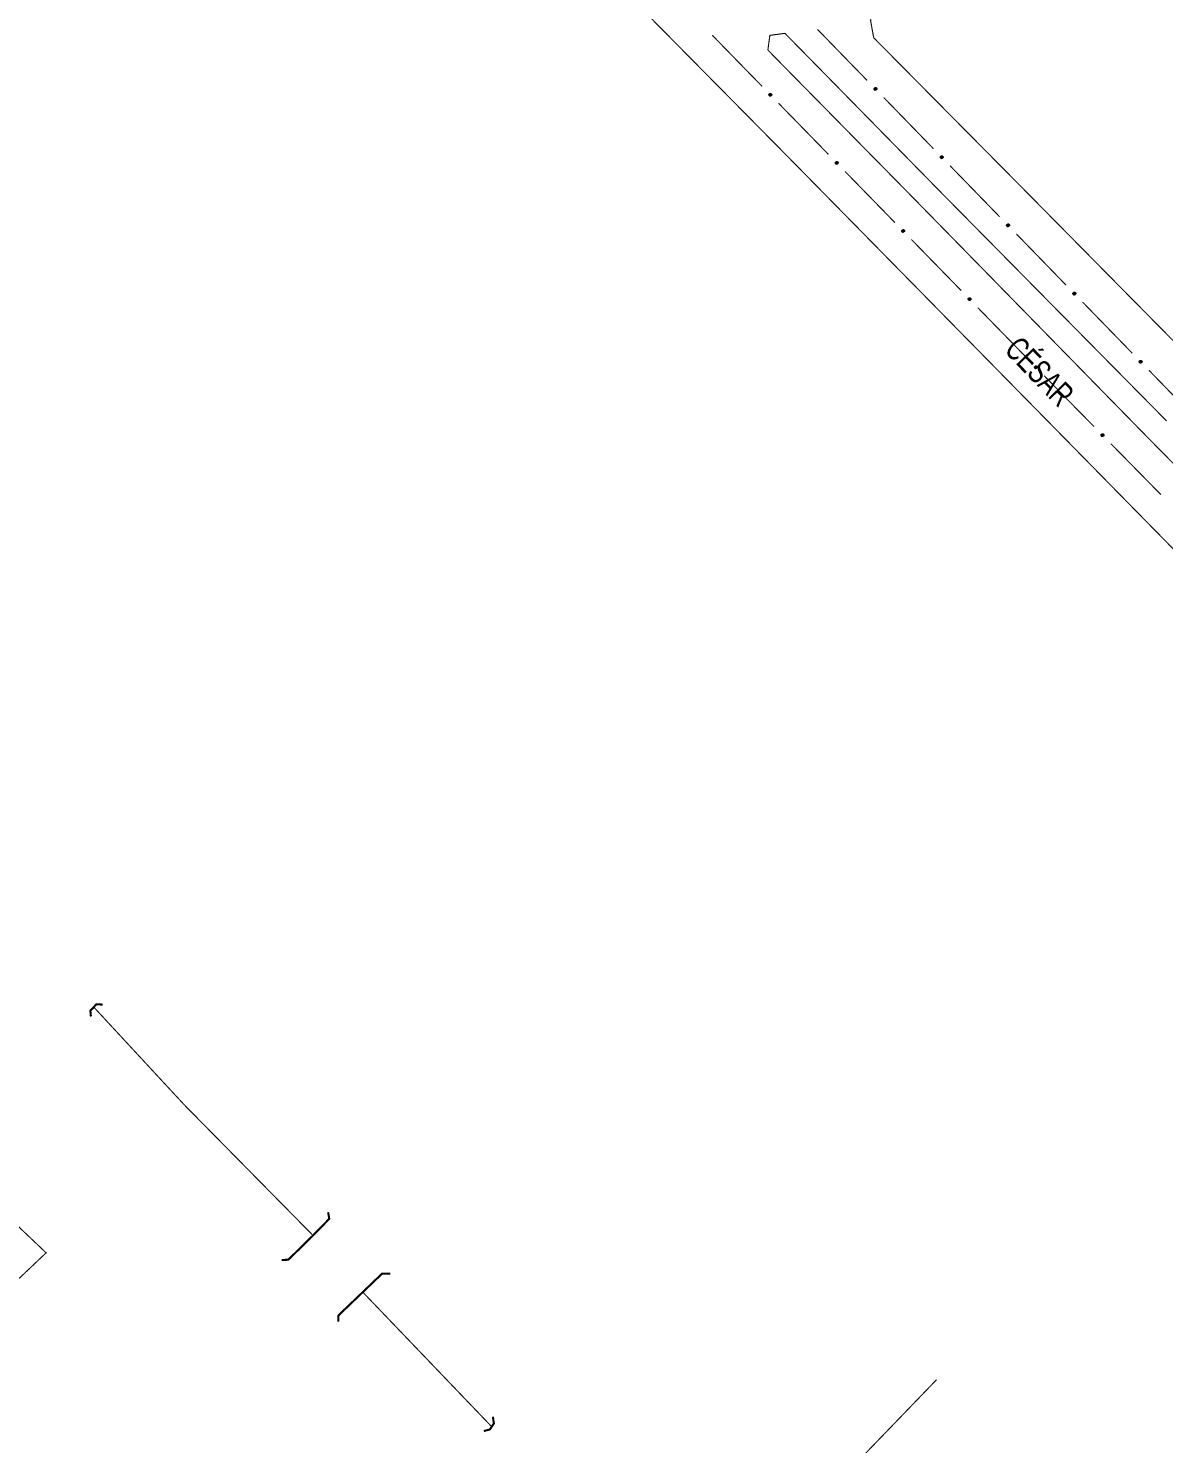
# Model space of a CAD drawing. Extents: x 203640 to 206998, y 4842129 to 4844379.
# Drawn here: x 204256.2 to 204447.2, y 4843646.8 to 4843884.8 of the extents above; entities that cross this region are included whole.
import ezdxf

# ---------------------------------------------------------------- set-up
doc = ezdxf.new("R2010")
doc.units = 0
doc.header["$LTSCALE"] = 1.5
doc.header["$MEASUREMENT"] = 0
doc.linetypes.add('TRACO_05', pattern=[11, 7, -1, 0.5, -1, 0.5, -1])
doc.linetypes.add('TRACO_11', pattern=[8, 3, -1, 3, -1])
for name, color, linetype in [('HD-VALAS-DRENOS', 170, 'CONTINUOUS'), ('SV-EIXO-RUA-PAV', 20, 'CONTINUOUS'), ('SV-PONTE-BUEIRO', 249, 'CONTINUOUS'), ('SV-RUA-PAVIM-S-GUIA-C-GUIA', 7, 'CONTINUOUS'), ('SV-TXT-RUA-PAV-S-GUIA-C-GUIA', 7, 'CONTINUOUS')]:
    doc.layers.add(name, color=color, linetype=linetype)
doc.styles.add('ARIAL', font='ARIAL.TTF')

msp = doc.modelspace()

# ---------------------------------------------------------------- linework, layer by layer
at = {"layer": 'HD-VALAS-DRENOS', "linetype": 'TRACO_05', "const_width": 0.18}
for points in [[(204304.09, 4843681.81), (204282.44, 4843703.77), (204267.2, 4843720.22)], [(204334.15, 4843649.65), (204312.46, 4843672.28)]]:
    msp.add_lwpolyline(points, dxfattribs=at)
at = {"layer": 'SV-EIXO-RUA-PAV', "const_width": 0.18}
for points in [[(204388.95, 4843884.68), (204397.32, 4843876.07)], [(204371.26, 4843883.68), (204379.64, 4843875.09)], [(204382.43, 4843872.23), (204390.81, 4843863.64)], [(204400.11, 4843873.21), (204408.47, 4843864.6)], [(204393.6, 4843860.77), (204401.98, 4843852.18)], [(204411.26, 4843861.74), (204419.63, 4843853.13)], [(204404.77, 4843849.32), (204413.15, 4843840.73)], [(204422.42, 4843850.27), (204430.78, 4843841.66)], [(204415.94, 4843837.86), (204424.32, 4843829.27)], [(204433.57, 4843838.8), (204441.94, 4843830.19)], [(204444.73, 4843827.33), (204453.1, 4843818.72)], [(204427.11, 4843826.41), (204430.6, 4843822.83)], [(204430.6, 4843822.83), (204430.62, 4843822.81)], [(204430.62, 4843822.81), (204435.51, 4843817.84)], [(204438.32, 4843814.99), (204446.73, 4843806.43)]]:
    msp.add_lwpolyline(points, dxfattribs=at)
at = {"layer": 'SV-EIXO-RUA-PAV'}
for points in [[(204398.69, 4843874.82), (204398.74, 4843874.82), (204398.78, 4843874.81), (204398.82, 4843874.79), (204398.84, 4843874.77), (204398.86, 4843874.74), (204398.88, 4843874.71), (204398.89, 4843874.67), (204398.89, 4843874.62), (204398.88, 4843874.58), (204398.86, 4843874.54), (204398.84, 4843874.52), (204398.81, 4843874.49), (204398.78, 4843874.48), (204398.74, 4843874.47), (204398.69, 4843874.47), (204398.65, 4843874.48), (204398.61, 4843874.5), (204398.59, 4843874.52), (204398.56, 4843874.55), (204398.55, 4843874.58), (204398.54, 4843874.62), (204398.54, 4843874.67), (204398.55, 4843874.71), (204398.57, 4843874.74), (204398.59, 4843874.77), (204398.62, 4843874.79), (204398.65, 4843874.81), (204398.69, 4843874.82)], [(204381.01, 4843873.84), (204381.06, 4843873.84), (204381.1, 4843873.83), (204381.13, 4843873.81), (204381.16, 4843873.79), (204381.18, 4843873.76), (204381.2, 4843873.73), (204381.21, 4843873.69), (204381.21, 4843873.64), (204381.2, 4843873.6), (204381.18, 4843873.56), (204381.16, 4843873.54), (204381.13, 4843873.52), (204381.1, 4843873.5), (204381.05, 4843873.49), (204381.01, 4843873.49), (204380.96, 4843873.5), (204380.93, 4843873.52), (204380.91, 4843873.54), (204380.88, 4843873.57), (204380.87, 4843873.6), (204380.86, 4843873.64), (204380.86, 4843873.69), (204380.87, 4843873.73), (204380.89, 4843873.76), (204380.91, 4843873.79), (204380.94, 4843873.81), (204380.97, 4843873.83), (204381.01, 4843873.84)], [(204409.85, 4843863.35), (204409.9, 4843863.35), (204409.94, 4843863.34), (204409.97, 4843863.32), (204410, 4843863.3), (204410.02, 4843863.27), (204410.03, 4843863.24), (204410.05, 4843863.2), (204410.05, 4843863.15), (204410.03, 4843863.11), (204410.02, 4843863.07), (204409.99, 4843863.05), (204409.97, 4843863.02), (204409.93, 4843863.01), (204409.89, 4843863), (204409.84, 4843863), (204409.8, 4843863.01), (204409.77, 4843863.03), (204409.74, 4843863.05), (204409.72, 4843863.08), (204409.7, 4843863.11), (204409.69, 4843863.15), (204409.69, 4843863.2), (204409.7, 4843863.24), (204409.72, 4843863.27), (204409.75, 4843863.3), (204409.77, 4843863.32), (204409.81, 4843863.34), (204409.85, 4843863.35)], [(204392.18, 4843862.39), (204392.23, 4843862.39), (204392.27, 4843862.38), (204392.3, 4843862.36), (204392.33, 4843862.33), (204392.35, 4843862.31), (204392.37, 4843862.27), (204392.38, 4843862.23), (204392.38, 4843862.18), (204392.37, 4843862.14), (204392.35, 4843862.11), (204392.33, 4843862.08), (204392.3, 4843862.06), (204392.27, 4843862.04), (204392.23, 4843862.03), (204392.18, 4843862.03), (204392.13, 4843862.04), (204392.1, 4843862.06), (204392.08, 4843862.09), (204392.05, 4843862.12), (204392.04, 4843862.15), (204392.03, 4843862.19), (204392.03, 4843862.24), (204392.04, 4843862.28), (204392.06, 4843862.31), (204392.08, 4843862.34), (204392.11, 4843862.36), (204392.14, 4843862.38), (204392.18, 4843862.39)], [(204403.35, 4843850.93), (204403.4, 4843850.93), (204403.44, 4843850.92), (204403.48, 4843850.9), (204403.5, 4843850.88), (204403.52, 4843850.85), (204403.54, 4843850.82), (204403.55, 4843850.78), (204403.55, 4843850.73), (204403.54, 4843850.69), (204403.52, 4843850.65), (204403.5, 4843850.63), (204403.47, 4843850.61), (204403.44, 4843850.59), (204403.4, 4843850.58), (204403.35, 4843850.58), (204403.31, 4843850.59), (204403.27, 4843850.61), (204403.25, 4843850.63), (204403.22, 4843850.66), (204403.21, 4843850.69), (204403.2, 4843850.73), (204403.2, 4843850.78), (204403.21, 4843850.82), (204403.23, 4843850.85), (204403.25, 4843850.88), (204403.28, 4843850.9), (204403.31, 4843850.92), (204403.35, 4843850.93)], [(204421, 4843851.88), (204421.05, 4843851.88), (204421.09, 4843851.87), (204421.13, 4843851.85), (204421.15, 4843851.83), (204421.17, 4843851.8), (204421.19, 4843851.77), (204421.2, 4843851.73), (204421.2, 4843851.68), (204421.19, 4843851.64), (204421.17, 4843851.6), (204421.15, 4843851.58), (204421.12, 4843851.55), (204421.09, 4843851.54), (204421.05, 4843851.53), (204421, 4843851.53), (204420.96, 4843851.54), (204420.92, 4843851.56), (204420.9, 4843851.58), (204420.87, 4843851.61), (204420.86, 4843851.64), (204420.85, 4843851.68), (204420.85, 4843851.73), (204420.86, 4843851.77), (204420.88, 4843851.8), (204420.9, 4843851.83), (204420.93, 4843851.85), (204420.96, 4843851.87), (204421, 4843851.88)], [(204414.52, 4843839.48), (204414.57, 4843839.48), (204414.61, 4843839.47), (204414.65, 4843839.45), (204414.67, 4843839.42), (204414.69, 4843839.4), (204414.71, 4843839.36), (204414.72, 4843839.32), (204414.72, 4843839.27), (204414.71, 4843839.23), (204414.69, 4843839.2), (204414.67, 4843839.17), (204414.64, 4843839.15), (204414.61, 4843839.13), (204414.57, 4843839.12), (204414.52, 4843839.12), (204414.48, 4843839.13), (204414.44, 4843839.15), (204414.42, 4843839.18), (204414.4, 4843839.21), (204414.38, 4843839.24), (204414.37, 4843839.28), (204414.37, 4843839.33), (204414.38, 4843839.37), (204414.4, 4843839.4), (204414.42, 4843839.43), (204414.45, 4843839.45), (204414.48, 4843839.47), (204414.52, 4843839.48)], [(204432.16, 4843840.41), (204432.21, 4843840.41), (204432.25, 4843840.4), (204432.28, 4843840.38), (204432.31, 4843840.36), (204432.33, 4843840.33), (204432.35, 4843840.3), (204432.36, 4843840.26), (204432.36, 4843840.21), (204432.34, 4843840.17), (204432.33, 4843840.13), (204432.3, 4843840.11), (204432.28, 4843840.08), (204432.24, 4843840.07), (204432.2, 4843840.06), (204432.15, 4843840.06), (204432.11, 4843840.07), (204432.08, 4843840.09), (204432.05, 4843840.11), (204432.03, 4843840.14), (204432.01, 4843840.17), (204432, 4843840.21), (204432.01, 4843840.26), (204432.01, 4843840.3), (204432.03, 4843840.33), (204432.06, 4843840.36), (204432.08, 4843840.38), (204432.12, 4843840.4), (204432.16, 4843840.41)], [(204425.69, 4843828.02), (204425.74, 4843828.02), (204425.78, 4843828.01), (204425.82, 4843827.99), (204425.84, 4843827.97), (204425.86, 4843827.94), (204425.88, 4843827.91), (204425.89, 4843827.87), (204425.89, 4843827.82), (204425.88, 4843827.78), (204425.86, 4843827.74), (204425.84, 4843827.72), (204425.81, 4843827.7), (204425.78, 4843827.68), (204425.74, 4843827.67), (204425.69, 4843827.67), (204425.65, 4843827.68), (204425.62, 4843827.7), (204425.59, 4843827.72), (204425.57, 4843827.75), (204425.55, 4843827.78), (204425.54, 4843827.82), (204425.54, 4843827.87), (204425.55, 4843827.91), (204425.57, 4843827.94), (204425.59, 4843827.97), (204425.62, 4843827.99), (204425.65, 4843828.01), (204425.69, 4843828.02)], [(204443.31, 4843828.94), (204443.36, 4843828.94), (204443.4, 4843828.93), (204443.44, 4843828.91), (204443.46, 4843828.89), (204443.48, 4843828.86), (204443.5, 4843828.83), (204443.51, 4843828.79), (204443.51, 4843828.74), (204443.5, 4843828.7), (204443.48, 4843828.66), (204443.46, 4843828.64), (204443.43, 4843828.61), (204443.4, 4843828.6), (204443.36, 4843828.59), (204443.31, 4843828.59), (204443.27, 4843828.6), (204443.23, 4843828.62), (204443.21, 4843828.64), (204443.19, 4843828.67), (204443.17, 4843828.7), (204443.16, 4843828.74), (204443.16, 4843828.79), (204443.17, 4843828.83), (204443.19, 4843828.86), (204443.21, 4843828.89), (204443.24, 4843828.91), (204443.27, 4843828.93), (204443.31, 4843828.94)], [(204436.89, 4843816.59), (204436.94, 4843816.59), (204436.98, 4843816.58), (204437.02, 4843816.57), (204437.04, 4843816.54), (204437.06, 4843816.51), (204437.08, 4843816.48), (204437.09, 4843816.44), (204437.09, 4843816.39), (204437.08, 4843816.35), (204437.06, 4843816.32), (204437.04, 4843816.29), (204437.01, 4843816.27), (204436.98, 4843816.25), (204436.94, 4843816.24), (204436.89, 4843816.24), (204436.85, 4843816.25), (204436.82, 4843816.27), (204436.79, 4843816.29), (204436.77, 4843816.32), (204436.75, 4843816.35), (204436.74, 4843816.4), (204436.74, 4843816.44), (204436.75, 4843816.49), (204436.77, 4843816.52), (204436.79, 4843816.54), (204436.82, 4843816.57), (204436.85, 4843816.58), (204436.89, 4843816.59)]]:
    msp.add_lwpolyline(points, close=True, dxfattribs=at)
for points in [[(204398.54, 4843874.67), (204398.78, 4843874.48)], [(204398.55, 4843874.71), (204398.81, 4843874.49)], [(204398.55, 4843874.69), (204398.79, 4843874.49)], [(204398.56, 4843874.72), (204398.82, 4843874.51)], [(204398.57, 4843874.74), (204398.84, 4843874.52)], [(204398.58, 4843874.75), (204398.85, 4843874.53)], [(204398.59, 4843874.77), (204398.86, 4843874.54)], [(204398.61, 4843874.78), (204398.87, 4843874.56)], [(204398.62, 4843874.79), (204398.88, 4843874.58)], [(204398.64, 4843874.8), (204398.88, 4843874.6)], [(204398.65, 4843874.81), (204398.89, 4843874.62)], [(204398.67, 4843874.81), (204398.89, 4843874.64)], [(204398.69, 4843874.82), (204398.89, 4843874.67)], [(204398.72, 4843874.82), (204398.88, 4843874.69)], [(204398.74, 4843874.82), (204398.88, 4843874.71)], [(204398.77, 4843874.81), (204398.86, 4843874.73)], [(204398.78, 4843874.81), (204398.86, 4843874.74)], [(204380.86, 4843873.71), (204381.11, 4843873.51)], [(204380.86, 4843873.69), (204381.1, 4843873.5)], [(204380.86, 4843873.67), (204381.07, 4843873.5)], [(204380.86, 4843873.64), (204381.05, 4843873.49)], [(204380.87, 4843873.73), (204381.13, 4843873.52)], [(204380.87, 4843873.62), (204381.02, 4843873.49)], [(204380.87, 4843873.6), (204381.01, 4843873.49)], [(204380.88, 4843873.75), (204381.14, 4843873.53)], [(204380.88, 4843873.58), (204380.98, 4843873.5)], [(204380.88, 4843873.57), (204380.96, 4843873.5)], [(204380.89, 4843873.76), (204381.16, 4843873.54)], [(204380.9, 4843873.78), (204381.16, 4843873.55)], [(204380.91, 4843873.79), (204381.18, 4843873.56)], [(204380.93, 4843873.8), (204381.19, 4843873.59)], [(204380.94, 4843873.81), (204381.2, 4843873.6)], [(204380.96, 4843873.82), (204381.2, 4843873.62)], [(204380.97, 4843873.83), (204381.21, 4843873.64)], [(204380.99, 4843873.83), (204381.2, 4843873.67)], [(204381.01, 4843873.84), (204381.21, 4843873.69)], [(204381.04, 4843873.84), (204381.2, 4843873.71)], [(204381.06, 4843873.84), (204381.2, 4843873.73)], [(204381.08, 4843873.83), (204381.18, 4843873.75)], [(204381.1, 4843873.83), (204381.18, 4843873.76)], [(204398.54, 4843874.64), (204398.75, 4843874.47)], [(204398.54, 4843874.62), (204398.74, 4843874.47)], [(204398.55, 4843874.6), (204398.71, 4843874.47)], [(204398.55, 4843874.58), (204398.69, 4843874.47)], [(204398.56, 4843874.56), (204398.66, 4843874.48)], [(204398.56, 4843874.55), (204398.65, 4843874.48)], [(204409.69, 4843863.2), (204409.93, 4843863.01)], [(204409.69, 4843863.15), (204409.89, 4843863)], [(204409.7, 4843863.24), (204409.97, 4843863.02)], [(204409.7, 4843863.22), (204409.94, 4843863.02)], [(204409.7, 4843863.17), (204409.91, 4843863)], [(204409.7, 4843863.13), (204409.86, 4843863)], [(204409.7, 4843863.11), (204409.84, 4843863)], [(204409.72, 4843863.27), (204409.99, 4843863.05)], [(204409.72, 4843863.25), (204409.98, 4843863.04)], [(204409.72, 4843863.09), (204409.82, 4843863.01)], [(204409.72, 4843863.08), (204409.8, 4843863.01)], [(204409.74, 4843863.28), (204410, 4843863.06)], [(204409.75, 4843863.3), (204410.02, 4843863.07)], [(204409.76, 4843863.31), (204410.02, 4843863.09)], [(204409.77, 4843863.32), (204410.03, 4843863.11)], [(204409.79, 4843863.33), (204410.04, 4843863.13)], [(204409.81, 4843863.34), (204410.05, 4843863.15)], [(204409.83, 4843863.34), (204410.04, 4843863.17)], [(204409.85, 4843863.35), (204410.05, 4843863.2)], [(204409.87, 4843863.35), (204410.03, 4843863.22)], [(204409.9, 4843863.35), (204410.03, 4843863.24)], [(204409.92, 4843863.34), (204410.02, 4843863.26)], [(204409.94, 4843863.34), (204410.02, 4843863.27)], [(204392.03, 4843862.26), (204392.28, 4843862.06)], [(204392.03, 4843862.24), (204392.27, 4843862.04)], [(204392.03, 4843862.21), (204392.24, 4843862.04)], [(204392.03, 4843862.19), (204392.23, 4843862.03)], [(204392.04, 4843862.28), (204392.3, 4843862.06)], [(204392.04, 4843862.17), (204392.19, 4843862.04)], [(204392.04, 4843862.15), (204392.18, 4843862.03)], [(204392.05, 4843862.29), (204392.31, 4843862.07)], [(204392.05, 4843862.13), (204392.15, 4843862.04)], [(204392.05, 4843862.12), (204392.13, 4843862.04)], [(204392.06, 4843862.31), (204392.33, 4843862.08)], [(204392.07, 4843862.32), (204392.34, 4843862.09)], [(204392.08, 4843862.34), (204392.35, 4843862.11)], [(204392.1, 4843862.34), (204392.36, 4843862.13)], [(204392.11, 4843862.36), (204392.37, 4843862.14)], [(204392.13, 4843862.36), (204392.37, 4843862.17)], [(204392.14, 4843862.38), (204392.38, 4843862.18)], [(204392.16, 4843862.38), (204392.38, 4843862.21)], [(204392.18, 4843862.39), (204392.38, 4843862.23)], [(204392.21, 4843862.38), (204392.37, 4843862.26)], [(204392.23, 4843862.39), (204392.37, 4843862.27)], [(204392.25, 4843862.38), (204392.35, 4843862.3)], [(204392.27, 4843862.38), (204392.35, 4843862.31)], [(204403.23, 4843850.85), (204403.5, 4843850.63)], [(204403.24, 4843850.87), (204403.51, 4843850.64)], [(204403.25, 4843850.88), (204403.52, 4843850.65)], [(204403.27, 4843850.89), (204403.53, 4843850.68)], [(204403.28, 4843850.9), (204403.54, 4843850.69)], [(204403.3, 4843850.91), (204403.54, 4843850.71)], [(204403.31, 4843850.92), (204403.55, 4843850.73)], [(204403.33, 4843850.92), (204403.55, 4843850.76)], [(204403.35, 4843850.93), (204403.55, 4843850.78)], [(204403.38, 4843850.93), (204403.54, 4843850.8)], [(204403.4, 4843850.93), (204403.54, 4843850.82)], [(204403.42, 4843850.92), (204403.52, 4843850.84)], [(204403.44, 4843850.92), (204403.52, 4843850.85)], [(204420.85, 4843851.73), (204421.09, 4843851.54)], [(204420.85, 4843851.7), (204421.06, 4843851.53)], [(204420.85, 4843851.68), (204421.05, 4843851.53)], [(204420.86, 4843851.77), (204421.12, 4843851.55)], [(204420.86, 4843851.75), (204421.1, 4843851.55)], [(204420.86, 4843851.66), (204421.02, 4843851.53)], [(204420.86, 4843851.64), (204421, 4843851.53)], [(204420.87, 4843851.78), (204421.13, 4843851.57)], [(204420.87, 4843851.62), (204420.97, 4843851.54)], [(204420.87, 4843851.61), (204420.96, 4843851.54)], [(204420.88, 4843851.8), (204421.15, 4843851.58)], [(204420.89, 4843851.81), (204421.16, 4843851.59)], [(204420.9, 4843851.83), (204421.17, 4843851.6)], [(204420.92, 4843851.84), (204421.18, 4843851.62)], [(204420.93, 4843851.85), (204421.19, 4843851.64)], [(204420.95, 4843851.86), (204421.19, 4843851.66)], [(204420.96, 4843851.87), (204421.2, 4843851.68)], [(204420.98, 4843851.87), (204421.2, 4843851.7)], [(204421, 4843851.88), (204421.2, 4843851.73)], [(204421.03, 4843851.88), (204421.19, 4843851.75)], [(204421.05, 4843851.88), (204421.19, 4843851.77)], [(204421.08, 4843851.87), (204421.17, 4843851.79)], [(204421.09, 4843851.87), (204421.17, 4843851.8)], [(204403.2, 4843850.78), (204403.44, 4843850.59)], [(204403.2, 4843850.76), (204403.41, 4843850.59)], [(204403.2, 4843850.73), (204403.4, 4843850.58)], [(204403.21, 4843850.82), (204403.47, 4843850.61)], [(204403.21, 4843850.8), (204403.45, 4843850.6)], [(204403.21, 4843850.71), (204403.37, 4843850.58)], [(204403.21, 4843850.69), (204403.35, 4843850.58)], [(204403.22, 4843850.84), (204403.48, 4843850.62)], [(204403.22, 4843850.67), (204403.32, 4843850.59)], [(204403.22, 4843850.66), (204403.31, 4843850.59)], [(204414.37, 4843839.33), (204414.61, 4843839.13)], [(204414.37, 4843839.3), (204414.58, 4843839.13)], [(204414.37, 4843839.28), (204414.57, 4843839.12)], [(204414.38, 4843839.37), (204414.64, 4843839.15)], [(204414.38, 4843839.35), (204414.62, 4843839.15)], [(204414.38, 4843839.26), (204414.54, 4843839.13)], [(204414.38, 4843839.24), (204414.52, 4843839.12)], [(204414.39, 4843839.38), (204414.65, 4843839.16)], [(204414.39, 4843839.22), (204414.49, 4843839.13)], [(204414.4, 4843839.4), (204414.67, 4843839.17)], [(204414.4, 4843839.21), (204414.48, 4843839.13)], [(204414.41, 4843839.41), (204414.68, 4843839.18)], [(204414.42, 4843839.43), (204414.69, 4843839.2)], [(204414.44, 4843839.43), (204414.7, 4843839.22)], [(204414.45, 4843839.45), (204414.71, 4843839.23)], [(204414.47, 4843839.45), (204414.71, 4843839.26)], [(204414.48, 4843839.47), (204414.72, 4843839.27)], [(204414.5, 4843839.47), (204414.72, 4843839.3)], [(204414.52, 4843839.48), (204414.72, 4843839.32)], [(204414.55, 4843839.47), (204414.71, 4843839.35)], [(204414.57, 4843839.48), (204414.71, 4843839.36)], [(204414.6, 4843839.47), (204414.69, 4843839.39)], [(204414.61, 4843839.47), (204414.69, 4843839.4)], [(204432, 4843840.21), (204432.2, 4843840.06)], [(204432.01, 4843840.3), (204432.28, 4843840.08)], [(204432.01, 4843840.28), (204432.26, 4843840.08)], [(204432.01, 4843840.26), (204432.24, 4843840.07)], [(204432.01, 4843840.23), (204432.22, 4843840.06)], [(204432.01, 4843840.19), (204432.17, 4843840.06)], [(204432.01, 4843840.17), (204432.15, 4843840.06)], [(204432.03, 4843840.33), (204432.3, 4843840.11)], [(204432.03, 4843840.31), (204432.29, 4843840.1)], [(204432.03, 4843840.15), (204432.13, 4843840.07)], [(204432.03, 4843840.14), (204432.11, 4843840.07)], [(204432.05, 4843840.34), (204432.31, 4843840.12)], [(204432.06, 4843840.36), (204432.33, 4843840.13)], [(204432.07, 4843840.37), (204432.33, 4843840.15)], [(204432.08, 4843840.38), (204432.34, 4843840.17)], [(204432.1, 4843840.39), (204432.35, 4843840.19)], [(204432.12, 4843840.4), (204432.36, 4843840.21)], [(204432.14, 4843840.4), (204432.35, 4843840.23)], [(204432.16, 4843840.41), (204432.36, 4843840.26)], [(204432.18, 4843840.41), (204432.34, 4843840.28)], [(204432.21, 4843840.41), (204432.35, 4843840.3)], [(204432.23, 4843840.4), (204432.33, 4843840.32)], [(204432.25, 4843840.4), (204432.33, 4843840.33)], [(204425.54, 4843827.87), (204425.78, 4843827.68)], [(204425.54, 4843827.85), (204425.75, 4843827.68)], [(204425.54, 4843827.82), (204425.74, 4843827.67)], [(204425.55, 4843827.91), (204425.81, 4843827.7)], [(204425.55, 4843827.89), (204425.79, 4843827.69)], [(204425.55, 4843827.8), (204425.71, 4843827.67)], [(204425.55, 4843827.78), (204425.69, 4843827.67)], [(204425.56, 4843827.93), (204425.82, 4843827.71)], [(204425.56, 4843827.76), (204425.66, 4843827.68)], [(204425.57, 4843827.94), (204425.84, 4843827.72)], [(204425.57, 4843827.75), (204425.65, 4843827.68)], [(204425.58, 4843827.96), (204425.85, 4843827.73)], [(204425.59, 4843827.97), (204425.86, 4843827.74)], [(204425.61, 4843827.98), (204425.87, 4843827.77)], [(204425.62, 4843827.99), (204425.88, 4843827.78)], [(204425.64, 4843828), (204425.88, 4843827.8)], [(204425.65, 4843828.01), (204425.89, 4843827.82)], [(204425.67, 4843828.01), (204425.89, 4843827.85)], [(204425.69, 4843828.02), (204425.89, 4843827.87)], [(204425.72, 4843828.02), (204425.88, 4843827.89)], [(204425.74, 4843828.02), (204425.88, 4843827.91)], [(204425.77, 4843828.01), (204425.87, 4843827.93)], [(204425.78, 4843828.01), (204425.86, 4843827.94)], [(204443.16, 4843828.79), (204443.4, 4843828.6)], [(204443.16, 4843828.76), (204443.37, 4843828.59)], [(204443.16, 4843828.74), (204443.36, 4843828.59)], [(204443.17, 4843828.83), (204443.43, 4843828.61)], [(204443.17, 4843828.81), (204443.41, 4843828.61)], [(204443.17, 4843828.72), (204443.33, 4843828.59)], [(204443.17, 4843828.7), (204443.31, 4843828.59)], [(204443.18, 4843828.84), (204443.44, 4843828.63)], [(204443.18, 4843828.68), (204443.28, 4843828.6)], [(204443.19, 4843828.86), (204443.46, 4843828.64)], [(204443.19, 4843828.67), (204443.27, 4843828.6)], [(204443.2, 4843828.87), (204443.47, 4843828.65)], [(204443.21, 4843828.89), (204443.48, 4843828.66)], [(204443.23, 4843828.9), (204443.49, 4843828.68)], [(204443.24, 4843828.91), (204443.5, 4843828.7)], [(204443.26, 4843828.92), (204443.5, 4843828.72)], [(204443.27, 4843828.93), (204443.51, 4843828.74)], [(204443.29, 4843828.93), (204443.51, 4843828.76)], [(204443.31, 4843828.94), (204443.51, 4843828.79)], [(204443.34, 4843828.94), (204443.5, 4843828.81)], [(204443.36, 4843828.94), (204443.5, 4843828.83)], [(204443.39, 4843828.93), (204443.49, 4843828.85)], [(204443.4, 4843828.93), (204443.48, 4843828.86)], [(204436.74, 4843816.44), (204436.98, 4843816.25)], [(204436.74, 4843816.42), (204436.96, 4843816.25)], [(204436.74, 4843816.4), (204436.94, 4843816.24)], [(204436.75, 4843816.49), (204437.01, 4843816.27)], [(204436.75, 4843816.46), (204436.99, 4843816.26)], [(204436.75, 4843816.37), (204436.91, 4843816.25)], [(204436.75, 4843816.35), (204436.89, 4843816.24)], [(204436.76, 4843816.5), (204437.02, 4843816.28)], [(204436.76, 4843816.34), (204436.86, 4843816.25)], [(204436.77, 4843816.52), (204437.04, 4843816.29)], [(204436.77, 4843816.32), (204436.85, 4843816.25)], [(204436.78, 4843816.53), (204437.05, 4843816.3)], [(204436.79, 4843816.54), (204437.06, 4843816.32)], [(204436.81, 4843816.55), (204437.07, 4843816.34)], [(204436.82, 4843816.57), (204437.08, 4843816.35)], [(204436.84, 4843816.57), (204437.08, 4843816.38)], [(204436.85, 4843816.58), (204437.09, 4843816.39)], [(204436.87, 4843816.59), (204437.09, 4843816.42)], [(204436.89, 4843816.59), (204437.09, 4843816.44)], [(204436.92, 4843816.59), (204437.08, 4843816.47)], [(204436.94, 4843816.59), (204437.08, 4843816.48)], [(204436.96, 4843816.59), (204437.06, 4843816.5)], [(204436.98, 4843816.58), (204437.06, 4843816.51)]]:
    msp.add_lwpolyline(points, dxfattribs=at)
at = {"layer": 'SV-PONTE-BUEIRO', "linetype": 'Continuous', "const_width": 0.35}
for points in [[(204268.71, 4843720.64), (204267.66, 4843720.7), (204267.2, 4843720.22), (204266.63, 4843719.62), (204266.72, 4843718.64)], [(204306.63, 4843685.72), (204306.82, 4843684.61), (204304.09, 4843681.81), (204299.93, 4843677.73), (204298.8, 4843677.68)], [(204308.34, 4843667.3), (204308.34, 4843668.34), (204312.46, 4843672.28), (204315.69, 4843675.37), (204317.11, 4843675.38)], [(204334.35, 4843651.32), (204334.52, 4843650.2), (204334.15, 4843649.65), (204333.84, 4843649.18), (204332.83, 4843648.92)]]:
    msp.add_lwpolyline(points, dxfattribs=at)
at = {"layer": 'SV-RUA-PAVIM-S-GUIA-C-GUIA', "const_width": 0.18}
for points in [[(204368.83, 4843878.58), (204315.18, 4843932.84)], [(204401.47, 4843893.39), (204399.34, 4843891.29), (204398.35, 4843888.69), (204397.9, 4843886.15), (204398.42, 4843883.26)], [(204380.62, 4843881.19), (204380.95, 4843883.66), (204383.49, 4843884)], [(204383.49, 4843884), (204387.92, 4843879.49)], [(204398.42, 4843883.26), (204401.52, 4843880.13)], [(204382.54, 4843879.23), (204380.62, 4843881.19)], [(204387.92, 4843879.49), (204409.82, 4843857.17)], [(204401.52, 4843880.13), (204423.22, 4843858.22)], [(204383.36, 4843863.88), (204368.83, 4843878.58)], [(204405.15, 4843856.25), (204382.54, 4843879.23)], [(204432.1, 4843814.31), (204383.36, 4843863.88)], [(204423.22, 4843858.22), (204487.02, 4843793.61)], [(204444.79, 4843815.75), (204405.15, 4843856.25)], [(204409.82, 4843857.17), (204447.7, 4843818.81)], [(204506.97, 4843752.77), (204444.79, 4843815.75)], [(204483.24, 4843762.24), (204432.1, 4843814.31)]]:
    msp.add_lwpolyline(points, dxfattribs=at)
at = {"layer": 'SV-RUA-PAVIM-S-GUIA-C-GUIA', "linetype": 'TRACO_11', "const_width": 0.18}
for points in [[(204083.88, 4843588.24), (204104.69, 4843608.02), (204106.42, 4843612.84), (204149.04, 4843654.09), (204162.41, 4843667.03), (204215.57, 4843720.35), (204259.18, 4843678.89), (204203.63, 4843626.22), (204200.48, 4843628.84), (204197.8, 4843612.55), (204201.94, 4843608.41)], [(204258.11, 4843533.59), (204256.98, 4843534.98), (204279.8, 4843559.02), (204296.21, 4843543.46), (204355.52, 4843602.1), (204409, 4843657.55)]]:
    msp.add_lwpolyline(points, dxfattribs=at)

# ---------------------------------------------------------------- texts
at = {"layer": 'SV-TXT-RUA-PAV-S-GUIA-C-GUIA', "style": 'ARIAL', "width": 0.7}
msp.add_text('CÉSAR', height=4, rotation=314, dxfattribs=at).set_placement((204420.22, 4843830.58))

doc.saveas('drawing.dxf')
